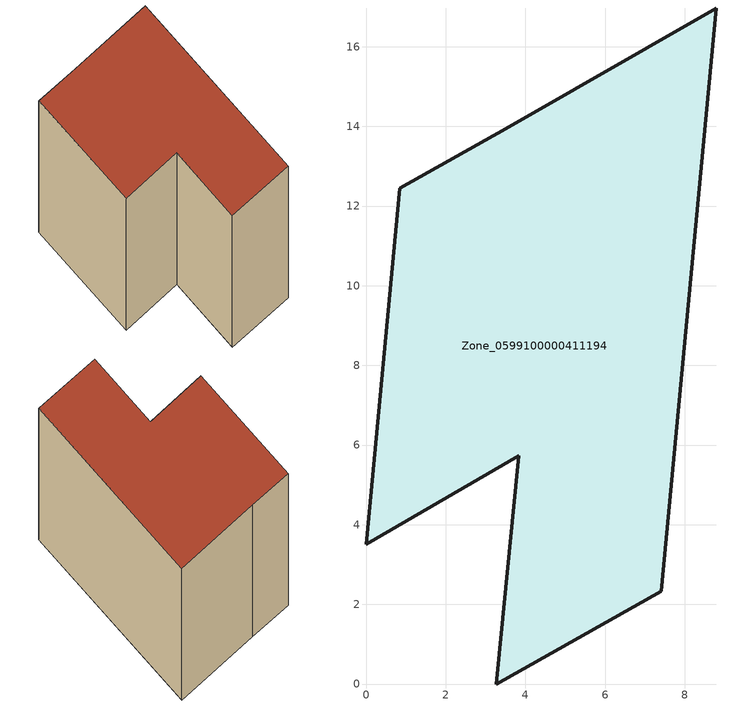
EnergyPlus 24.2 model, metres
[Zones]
Zone_0599100000411194
 floor ground (C_G): 8.79,16.97 7.41,2.33 3.26,0 3.83,5.74 0,3.51 0.85,12.45 3.51,13.95 z0
 wall outside (C_F): 3.51,13.95 0.85,12.45 0,3.51 3.83,5.74 3.26,0 7.41,2.33 8.79,16.97 3.51,13.95 z0:6.63
 roof outside (C_R): 7.41,2.33 8.79,16.97 3.51,13.95 0.85,12.45 0,3.51 3.83,5.74 3.26,0 z6.63
[BUILDING]
Pand.0599100000411194: North Axis=0; Terrain=City; Loads Convergence Tolerance Value=0.04; Temperature Convergence Tolerance Value=0.4; Solar Distribution=FullExterior; Maximum Number of Warmup Days=25; Minimum Number of Warmup Days=1
[Site:Location]
Rotterdam.The.Hague.AP_ZH_NLD Design_Conditions: Latitude=51.96; Longitude=4.45; Time Zone=1; Elevation=-4.5
[SITE:GROUNDTEMPERATURE:BUILDINGSURFACE]
18, 18, 18, 18, 18, 18, 18, 18, 18, 18, 18, 18
[MATERIAL] Thermal Absorptance=0.9; Solar Absorptance=0.7; Visible Absorptance=0.7
Name | Roughness | Thickness | Conductivity | Density | Specific Heat
G.TI.2006-2014 | MediumSmooth | 0.15 | 0.06 | 540 | 1210
F.TI.2006-2014 | Rough | 0.3 | 0.12 | 1920 | 840
R.TI.2006-2014 | MediumRough | 0.2 | 0.08 | 1500 | 1000
[CONSTRUCTION]
C_G: G.TI.2006-2014
C_F: F.TI.2006-2014
C_R: R.TI.2006-2014
[ZONE]
Zone_0599100000411194: Type=1; Multiplier=1; Ceiling Height=Autocalculate; Volume=Autocalculate; Floor Area=autocalculate; Part of Total Floor Area=Yes
[ZONEINFILTRATION:DESIGNFLOWRATE]
Infil_Zone_0599100000411194: Zone or ZoneList or Space or SpaceList=Zone_0599100000411194; Schedule=AlwaysOn; Design Flow Rate Calculation Method=Flow/Area; Flow Rate per Floor Area=0.0015; Constant Term Coefficient=1; Temperature Term Coefficient=0; Velocity Term Coefficient=0; Velocity Squared Term Coefficient=0
[HVACTEMPLATE:ZONE:IDEALLOADSAIRSYSTEM]
Zone_0599100000411194: Maximum Heating Supply Air Temperature=50; Minimum Cooling Supply Air Temperature=13; Maximum Heating Supply Air Humidity Ratio=0.0156; Minimum Cooling Supply Air Humidity Ratio=0.0077; Heating Limit=NoLimit; Cooling Limit=NoLimit; Dehumidification Control Type=ConstantSensibleHeatRatio; Cooling Sensible Heat Ratio=0.7; Dehumidification Setpoint=60; Humidification Control Type=None; Humidification Setpoint=30; Outdoor Air Method=None; Outdoor Air Flow Rate per Person=0.00944; Outdoor Air Flow Rate per Zone Floor Area=0; Outdoor Air Flow Rate per Zone=0; Demand Controlled Ventilation Type=None; Outdoor Air Economizer Type=NoEconomizer; Heat Recovery Type=None; Sensible Heat Recovery Effectiveness=0.7; Latent Heat Recovery Effectiveness=0.65
[ZONECONTROL:THERMOSTAT]
ThermostatControl_Zone_0599100000411194: Zone or ZoneList=Zone_0599100000411194; Control Type Schedule=DualSetpointControlType; Control 1=Thermostat_Zone_0599100000411194; Temperature Difference Between Cutout And Setpoint=0
[THERMOSTATSETPOINT:DUALSETPOINT]
Thermostat_Zone_0599100000411194: Heating Setpoint Temperature Schedule=HeatingSetpoint_Zone_0599100000411194; Cooling Setpoint Temperature Schedule=CoolingSetpoint_Zone_0599100000411194
[SCHEDULE:COMPACT]
HeatingSetpoint_Zone_0599100000411194: Through: 12/31, For: AllDays, Until: 24:00, 21
CoolingSetpoint_Zone_0599100000411194: Through: 12/31, For: AllDays, Until: 24:00, 24
DualSetpointControlType: Through: 12/31, For: AllDays, Until: 24:00, 4
AlwaysOn: Through: 12/31, For: AllDays, Until: 24:00, 1
